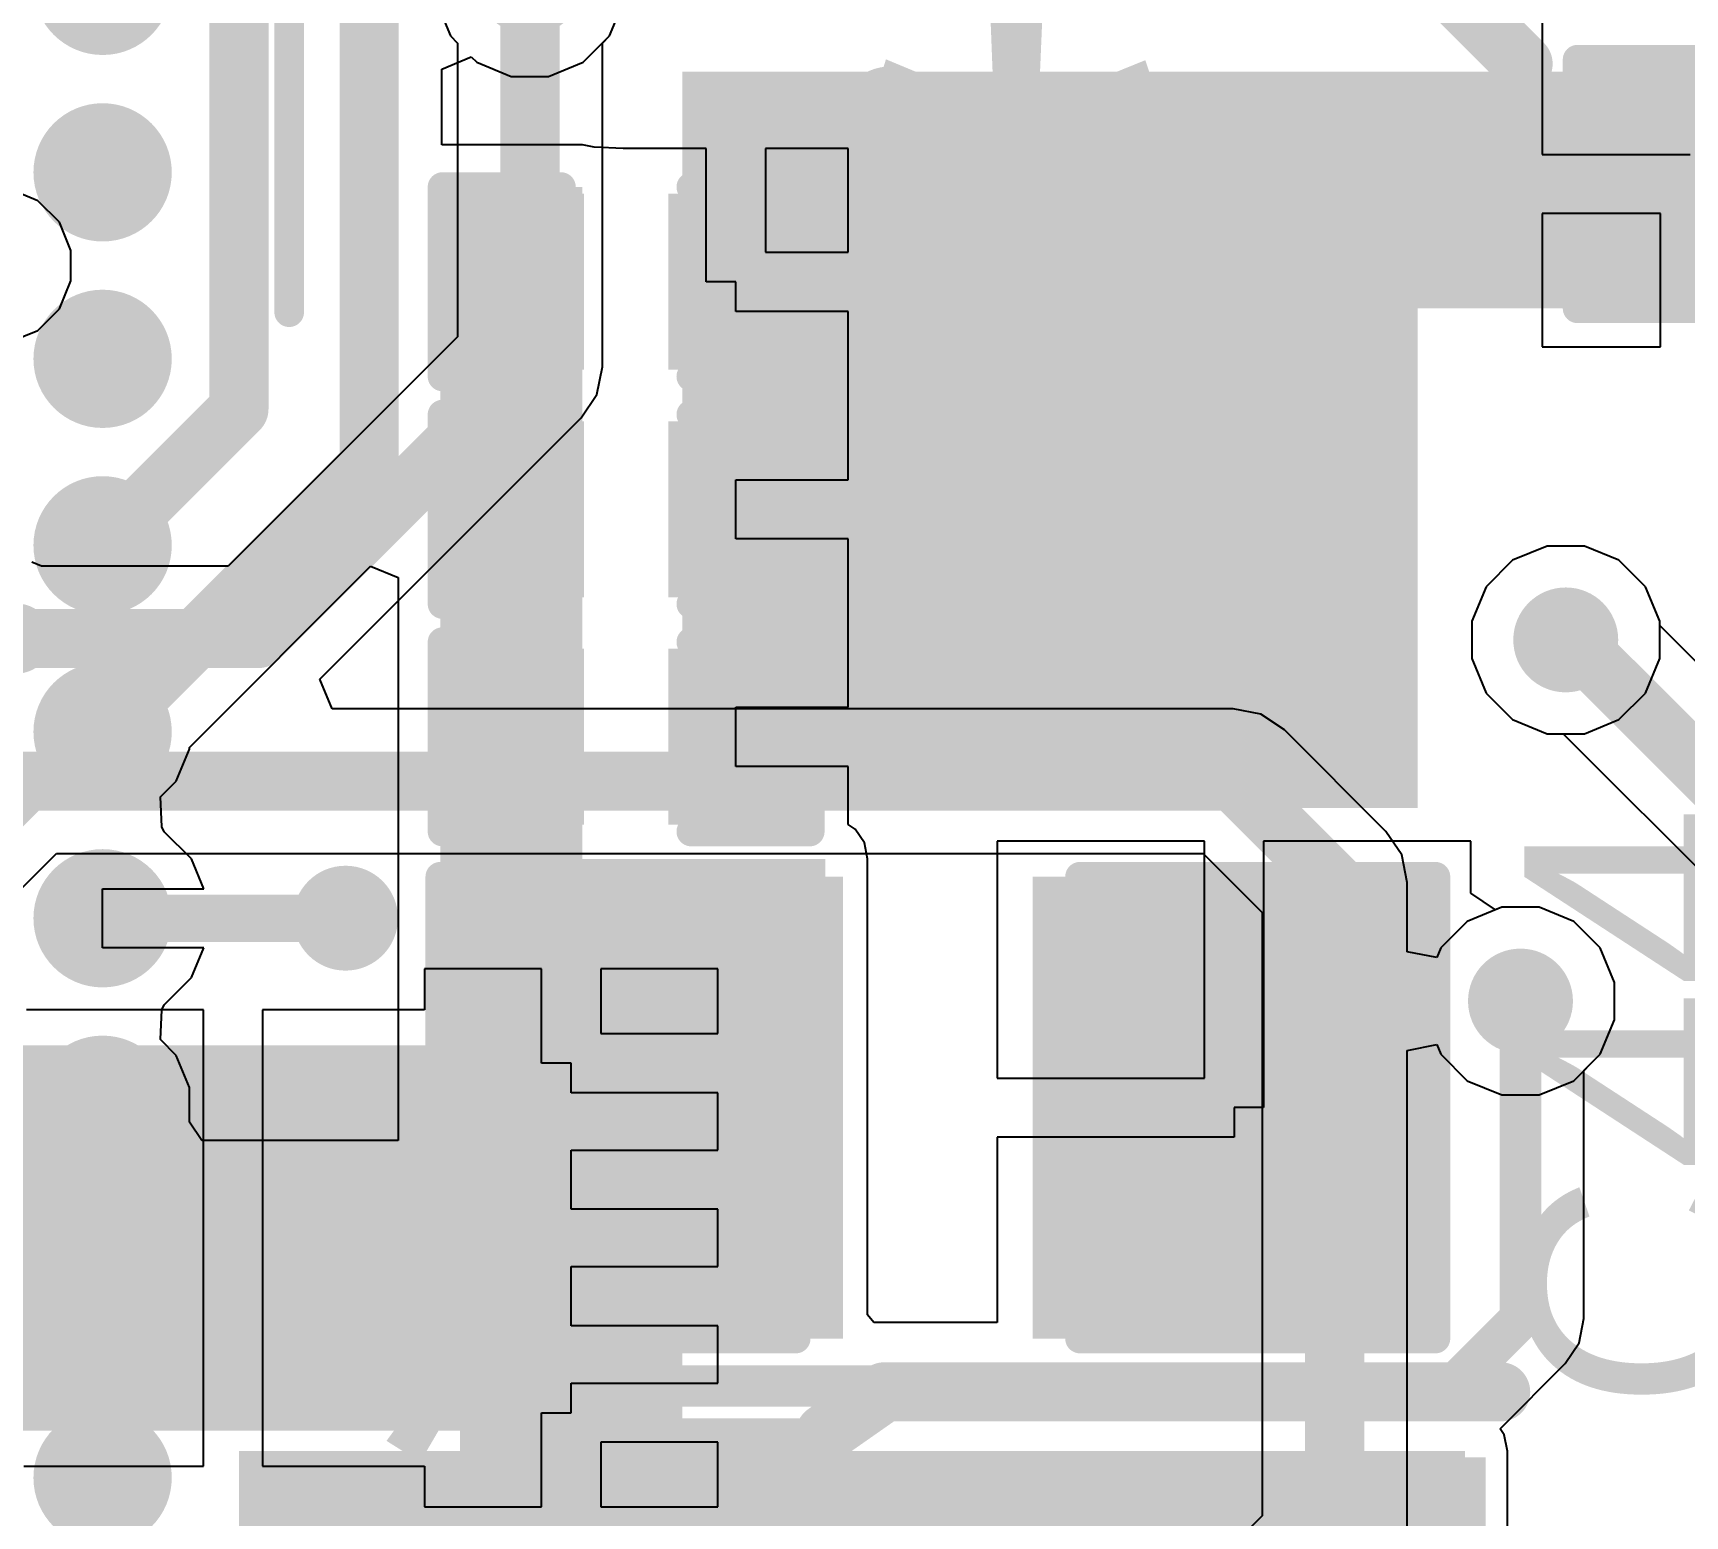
# Model space of a CAD drawing. Header units: millimetres. Extents: x -5.5 to 48.8, y -1.4 to 42.1.
# Drawn here: x 28.35 to 35.44, y 19.05 to 25.41 of the extents above; entities that cross this region are included whole.
import ezdxf

# ---------------------------------------------------------------- set-up
doc = ezdxf.new("R2010")
doc.units = ezdxf.units.MM
for name, color, linetype in [('BottomLayer', 5, 'Continuous'), ('BottomPaste', 16, 'Continuous'), ('BottomSolder', 6, 'Continuous'), ('TopLayer', 1, 'Continuous'), ('TopOverlay', 2, 'Continuous'), ('TopPaste', 8, 'Continuous'), ('TopSolder', 216, 'Continuous'), ('ViaHoleLayer', 16, 'Continuous')]:
    doc.layers.add(name, color=color, linetype=linetype)
doc.styles.add('Arial', font='', dxfattribs={"height": 0.2})
doc.styles.get('Arial').set_extended_font_data('Arial')

# ---------------------------------------------------------------- blocks, each defined once
blk = doc.blocks.new('SMA_3')
at = {"layer": 'TopLayer'}
for points in [[(-3.25, 0.85), (-0.75, 0.85), (-0.75, -0.85), (-3.25, -0.85)], [(0.75, 0.85), (3.25, 0.85), (3.25, -0.85), (0.75, -0.85)]]:
    blk.add_hatch(color=1, dxfattribs=at).paths.add_polyline_path(points)
at = {"layer": 'TopOverlay'}
for points in [[(-4.445, -1.4216), (-3.278, -1.4216), (-3.278, 1.4219), (-4.445, 1.4219)], [(-3.3, 0.924), (-2.596, 0.924), (-2.596, 1.4219), (-3.3, 1.4219)], [(-3.3, -1.4219), (-2.596, -1.4219), (-2.596, -0.924), (-3.3, -0.924)]]:
    blk.add_hatch(color=2, dxfattribs=at).paths.add_polyline_path(points)
at = {"layer": 'TopPaste'}
for points in [[(-3.25, 0.85), (-0.75, 0.85), (-0.75, -0.85), (-3.25, -0.85)], [(0.75, 0.85), (3.25, 0.85), (3.25, -0.85), (0.75, -0.85)]]:
    blk.add_hatch(color=8, dxfattribs=at).paths.add_polyline_path(points)
at = {"layer": 'TopSolder'}
for points in [[(-3.3516, 0.9516), (-0.6484, 0.9516), (-0.6484, -0.9516), (-3.3516, -0.9516)], [(0.6484, 0.9516), (3.3516, 0.9516), (3.3516, -0.9516), (0.6484, -0.9516)]]:
    blk.add_hatch(color=216, dxfattribs=at).paths.add_polyline_path(points)
at = {"layer": 'TopOverlay', "const_width": 0.127}
for points in [[(-2.6581, 1.3577), (2.0612, 1.3577)], [(2.0612, 1.3577), (2.0612, 1.0122)], [(2.0612, -1.0122), (2.0612, -1.3577)], [(-2.6581, -1.3577), (2.0612, -1.3577)]]:
    blk.add_lwpolyline(points, dxfattribs=at)
at = {"layer": 'TopOverlay', "const_width": 0.0635}
for points in [[(-2.6899, 1.3577, 1), (-2.6264, 1.3577, 1)], [(2.0295, 1.3577, 1), (2.093, 1.3577, 1)], [(2.0295, 1.3577, 1), (2.093, 1.3577, 1)], [(2.0295, 1.0122, 1), (2.093, 1.0122, 1)], [(2.0295, -1.0122, 1), (2.093, -1.0122, 1)], [(-2.6899, -1.3577, 1), (-2.6264, -1.3577, 1)], [(2.0295, -1.3577, 1), (2.093, -1.3577, 1)], [(2.0295, -1.3577, 1), (2.093, -1.3577, 1)]]:
    blk.add_lwpolyline(points, format="xyb", close=True, dxfattribs=at)
blk = doc.blocks.new('DFN_8_EP_2_3__B_28')
at = {"layer": 'BottomLayer'}
for points in [[(-1.825, 0.9), (-1.075, 0.9), (-1.075, 0.6), (-1.825, 0.6)], [(1.075, 0.9), (1.825, 0.9), (1.825, 0.6), (1.075, 0.6)], [(-0.875, 0.725), (0.875, 0.725), (0.875, -0.725), (-0.875, -0.725)], [(-1.825, 0.4), (-1.075, 0.4), (-1.075, 0.1), (-1.825, 0.1)], [(1.075, 0.4), (1.825, 0.4), (1.825, 0.1), (1.075, 0.1)], [(-1.825, -0.1), (-1.075, -0.1), (-1.075, -0.4), (-1.825, -0.4)], [(1.075, -0.1), (1.825, -0.1), (1.825, -0.4), (1.075, -0.4)], [(-1.825, -0.6), (-1.075, -0.6), (-1.075, -0.9), (-1.825, -0.9)], [(1.075, -0.6), (1.825, -0.6), (1.825, -0.9), (1.075, -0.9)]]:
    blk.add_hatch(color=5, dxfattribs=at).paths.add_polyline_path(points)
at = {"layer": 'BottomPaste'}
for points in [[(-1.825, 0.9), (-1.075, 0.9), (-1.075, 0.6), (-1.825, 0.6)], [(1.075, 0.9), (1.825, 0.9), (1.825, 0.6), (1.075, 0.6)], [(-0.875, 0.725), (0.875, 0.725), (0.875, -0.725), (-0.875, -0.725)], [(-1.825, 0.4), (-1.075, 0.4), (-1.075, 0.1), (-1.825, 0.1)], [(1.075, 0.4), (1.825, 0.4), (1.825, 0.1), (1.075, 0.1)], [(-1.825, -0.1), (-1.075, -0.1), (-1.075, -0.4), (-1.825, -0.4)], [(1.075, -0.1), (1.825, -0.1), (1.825, -0.4), (1.075, -0.4)], [(-1.825, -0.6), (-1.075, -0.6), (-1.075, -0.9), (-1.825, -0.9)], [(1.075, -0.6), (1.825, -0.6), (1.825, -0.9), (1.075, -0.9)]]:
    blk.add_hatch(color=16, dxfattribs=at).paths.add_polyline_path(points)
at = {"layer": 'BottomSolder'}
for points in [[(-1.9266, 1.0016), (-0.9734, 1.0016), (-0.9734, 0.4984), (-1.9266, 0.4984)], [(0.9734, 1.0016), (1.9266, 1.0016), (1.9266, 0.4984), (0.9734, 0.4984)], [(-0.9766, 0.8266), (0.9766, 0.8266), (0.9766, -0.8266), (-0.9766, -0.8266)], [(-1.9266, 0.5016), (-0.9734, 0.5016), (-0.9734, -0.0016), (-1.9266, -0.0016)], [(0.9734, 0.5016), (1.9266, 0.5016), (1.9266, -0.0016), (0.9734, -0.0016)], [(-1.9266, 0.0016), (-0.9734, 0.0016), (-0.9734, -0.5016), (-1.9266, -0.5016)], [(0.9734, 0.0016), (1.9266, 0.0016), (1.9266, -0.5016), (0.9734, -0.5016)], [(-1.9266, -0.4984), (-0.9734, -0.4984), (-0.9734, -1.0016), (-1.9266, -1.0016)], [(0.9734, -0.4984), (1.9266, -0.4984), (1.9266, -1.0016), (0.9734, -1.0016)]]:
    blk.add_hatch(color=6, dxfattribs=at).paths.add_polyline_path(points)
blk = doc.blocks.new('196_LFBGA__12_12__41')
at = {"layer": 'TopLayer'}
h = blk.add_hatch(color=1, dxfattribs=at)
edge = h.paths.add_edge_path()
edge.add_arc((5.2, 3.6), 0.195, 0, 360)
h = blk.add_hatch(color=1, dxfattribs=at)
edge = h.paths.add_edge_path()
edge.add_arc((5.2, 2.8), 0.195, 0, 360)
h = blk.add_hatch(color=1, dxfattribs=at)
edge = h.paths.add_edge_path()
edge.add_arc((5.2, 2), 0.195, 0, 360)
h = blk.add_hatch(color=1, dxfattribs=at)
edge = h.paths.add_edge_path()
edge.add_arc((5.2, 1.2), 0.195, 0, 360)
h = blk.add_hatch(color=1, dxfattribs=at)
edge = h.paths.add_edge_path()
edge.add_arc((5.2, 0.4), 0.195, 0, 360)
h = blk.add_hatch(color=1, dxfattribs=at)
edge = h.paths.add_edge_path()
edge.add_arc((5.2, -0.4), 0.195, 0, 360)
h = blk.add_hatch(color=1, dxfattribs=at)
edge = h.paths.add_edge_path()
edge.add_arc((5.2, -1.2), 0.195, 0, 360)
h = blk.add_hatch(color=1, dxfattribs=at)
edge = h.paths.add_edge_path()
edge.add_arc((5.2, -2), 0.195, 0, 360)
at = {"layer": 'TopPaste'}
h = blk.add_hatch(color=8, dxfattribs=at)
edge = h.paths.add_edge_path()
edge.add_arc((5.2, 3.6), 0.195, 0, 360)
h = blk.add_hatch(color=8, dxfattribs=at)
edge = h.paths.add_edge_path()
edge.add_arc((5.2, 2.8), 0.195, 0, 360)
h = blk.add_hatch(color=8, dxfattribs=at)
edge = h.paths.add_edge_path()
edge.add_arc((5.2, 2), 0.195, 0, 360)
h = blk.add_hatch(color=8, dxfattribs=at)
edge = h.paths.add_edge_path()
edge.add_arc((5.2, 1.2), 0.195, 0, 360)
h = blk.add_hatch(color=8, dxfattribs=at)
edge = h.paths.add_edge_path()
edge.add_arc((5.2, 0.4), 0.195, 0, 360)
h = blk.add_hatch(color=8, dxfattribs=at)
edge = h.paths.add_edge_path()
edge.add_arc((5.2, -0.4), 0.195, 0, 360)
h = blk.add_hatch(color=8, dxfattribs=at)
edge = h.paths.add_edge_path()
edge.add_arc((5.2, -1.2), 0.195, 0, 360)
h = blk.add_hatch(color=8, dxfattribs=at)
edge = h.paths.add_edge_path()
edge.add_arc((5.2, -2), 0.195, 0, 360)
at = {"layer": 'TopSolder'}
h = blk.add_hatch(color=216, dxfattribs=at)
edge = h.paths.add_edge_path()
edge.add_arc((5.2, 4.4), 0.2966, 0, 360)
h = blk.add_hatch(color=216, dxfattribs=at)
edge = h.paths.add_edge_path()
edge.add_arc((5.2, 3.6), 0.2966, 0, 360)
h = blk.add_hatch(color=216, dxfattribs=at)
edge = h.paths.add_edge_path()
edge.add_arc((5.2, 2.8), 0.2966, 0, 360)
h = blk.add_hatch(color=216, dxfattribs=at)
edge = h.paths.add_edge_path()
edge.add_arc((5.2, 2), 0.2966, 0, 360)
h = blk.add_hatch(color=216, dxfattribs=at)
edge = h.paths.add_edge_path()
edge.add_arc((5.2, 1.2), 0.2966, 0, 360)
h = blk.add_hatch(color=216, dxfattribs=at)
edge = h.paths.add_edge_path()
edge.add_arc((5.2, 0.4), 0.2966, 0, 360)
h = blk.add_hatch(color=216, dxfattribs=at)
edge = h.paths.add_edge_path()
edge.add_arc((5.2, -0.4), 0.2966, 0, 360)
h = blk.add_hatch(color=216, dxfattribs=at)
edge = h.paths.add_edge_path()
edge.add_arc((5.2, -1.2), 0.2966, 0, 360)
h = blk.add_hatch(color=216, dxfattribs=at)
edge = h.paths.add_edge_path()
edge.add_arc((5.2, -2), 0.2966, 0, 360)
at = {"layer": 'TopOverlay', "const_width": 0.127}
blk.add_lwpolyline([(6, 3), (6, 6)], dxfattribs=at)
at = {"layer": 'TopOverlay', "const_width": 0.0635}
blk.add_lwpolyline([(5.9683, 3, 1), (6.0318, 3, 1)], format="xyb", close=True, dxfattribs=at)
blk = doc.blocks.new('C___0603_70')
at = {"layer": 'TopLayer'}
for points in [[(-0.381, 0.4445), (-0.381, -0.4445), (-1.143, -0.4445), (-1.143, 0.4445)], [(1.143, 0.4445), (1.143, -0.4445), (0.381, -0.4445), (0.381, 0.4445)]]:
    blk.add_hatch(color=1, dxfattribs=at).paths.add_polyline_path(points)
at = {"layer": 'TopPaste'}
for points in [[(-0.381, 0.4445), (-0.381, -0.4445), (-1.143, -0.4445), (-1.143, 0.4445)], [(1.143, 0.4445), (1.143, -0.4445), (0.381, -0.4445), (0.381, 0.4445)]]:
    blk.add_hatch(color=8, dxfattribs=at).paths.add_polyline_path(points)
at = {"layer": 'TopSolder'}
for points in [[(-0.321, 0.5045), (-0.321, -0.5045), (-1.203, -0.5045), (-1.203, 0.5045)], [(1.203, 0.5045), (1.203, -0.5045), (0.321, -0.5045), (0.321, 0.5045)]]:
    blk.add_hatch(color=216, dxfattribs=at).paths.add_polyline_path(points)
at = {"layer": 'TopOverlay', "const_width": 0.127}
for points in [[(-1.2446, 0.5334), (-0.4572, 0.5334)], [(-1.2446, -0.5334), (-1.2446, 0.5334)], [(0.4572, 0.5334), (1.2446, 0.5334)], [(1.2446, -0.5334), (1.2446, 0.5334)], [(-1.2446, -0.5334), (-0.4572, -0.5334)], [(0.4572, -0.5334), (1.2446, -0.5334)]]:
    blk.add_lwpolyline(points, dxfattribs=at)
at = {"layer": 'TopOverlay', "const_width": 0.0635}
for points in [[(-1.2764, 0.5334, 1), (-1.2128, 0.5334, 1)], [(-1.2764, 0.5334, 1), (-1.2128, 0.5334, 1)], [(-0.4889, 0.5334, 1), (-0.4254, 0.5334, 1)], [(0.4254, 0.5334, 1), (0.4889, 0.5334, 1)], [(1.2128, 0.5334, 1), (1.2764, 0.5334, 1)], [(1.2128, 0.5334, 1), (1.2764, 0.5334, 1)], [(-1.2764, -0.5334, 1), (-1.2128, -0.5334, 1)], [(-1.2764, -0.5334, 1), (-1.2128, -0.5334, 1)], [(-0.4889, -0.5334, 1), (-0.4254, -0.5334, 1)], [(0.4254, -0.5334, 1), (0.4889, -0.5334, 1)], [(1.2128, -0.5334, 1), (1.2764, -0.5334, 1)], [(1.2128, -0.5334, 1), (1.2764, -0.5334, 1)]]:
    blk.add_lwpolyline(points, format="xyb", close=True, dxfattribs=at)
blk = doc.blocks.new('C___0603_91')
at = {"layer": 'TopLayer'}
for points in [[(-0.381, 0.4445), (-0.381, -0.4445), (-1.143, -0.4445), (-1.143, 0.4445)], [(1.143, 0.4445), (1.143, -0.4445), (0.381, -0.4445), (0.381, 0.4445)]]:
    blk.add_hatch(color=1, dxfattribs=at).paths.add_polyline_path(points)
at = {"layer": 'TopPaste'}
for points in [[(-0.381, 0.4445), (-0.381, -0.4445), (-1.143, -0.4445), (-1.143, 0.4445)], [(1.143, 0.4445), (1.143, -0.4445), (0.381, -0.4445), (0.381, 0.4445)]]:
    blk.add_hatch(color=8, dxfattribs=at).paths.add_polyline_path(points)
at = {"layer": 'TopSolder'}
for points in [[(-0.321, 0.5045), (-0.321, -0.5045), (-1.203, -0.5045), (-1.203, 0.5045)], [(1.203, 0.5045), (1.203, -0.5045), (0.321, -0.5045), (0.321, 0.5045)]]:
    blk.add_hatch(color=216, dxfattribs=at).paths.add_polyline_path(points)
at = {"layer": 'TopOverlay', "const_width": 0.127}
for points in [[(-1.2446, 0.5334), (-0.4572, 0.5334)], [(-1.2446, 0.5334), (-1.2446, -0.5334)], [(0.4572, 0.5334), (1.2446, 0.5334)], [(1.2446, 0.5334), (1.2446, -0.5334)], [(-1.2446, -0.5334), (-0.4572, -0.5334)], [(0.4572, -0.5334), (1.2446, -0.5334)]]:
    blk.add_lwpolyline(points, dxfattribs=at)
at = {"layer": 'TopOverlay', "const_width": 0.0635}
for points in [[(-1.2764, 0.5334, 1), (-1.2128, 0.5334, 1)], [(-1.2764, 0.5334, 1), (-1.2128, 0.5334, 1)], [(-0.4889, 0.5334, 1), (-0.4254, 0.5334, 1)], [(0.4254, 0.5334, 1), (0.4889, 0.5334, 1)], [(1.2128, 0.5334, 1), (1.2764, 0.5334, 1)], [(1.2128, 0.5334, 1), (1.2764, 0.5334, 1)], [(-1.2764, -0.5334, 1), (-1.2128, -0.5334, 1)], [(-1.2764, -0.5334, 1), (-1.2128, -0.5334, 1)], [(-0.4889, -0.5334, 1), (-0.4254, -0.5334, 1)], [(0.4254, -0.5334, 1), (0.4889, -0.5334, 1)], [(1.2128, -0.5334, 1), (1.2764, -0.5334, 1)], [(1.2128, -0.5334, 1), (1.2764, -0.5334, 1)]]:
    blk.add_lwpolyline(points, format="xyb", close=True, dxfattribs=at)
blk = doc.blocks.new('C___1206_94')
at = {"layer": 'TopLayer'}
for points in [[(-2.032, 0.889), (-0.508, 0.889), (-0.508, -0.889), (-2.032, -0.889)], [(0.508, 0.889), (2.032, 0.889), (2.032, -0.889), (0.508, -0.889)]]:
    blk.add_hatch(color=1, dxfattribs=at).paths.add_polyline_path(points)
at = {"layer": 'TopPaste'}
for points in [[(-2.032, 0.889), (-0.508, 0.889), (-0.508, -0.889), (-2.032, -0.889)], [(0.508, 0.889), (2.032, 0.889), (2.032, -0.889), (0.508, -0.889)]]:
    blk.add_hatch(color=8, dxfattribs=at).paths.add_polyline_path(points)
at = {"layer": 'TopSolder'}
for points in [[(-2.1336, 0.9906), (-0.4064, 0.9906), (-0.4064, -0.9906), (-2.1336, -0.9906)], [(0.4064, 0.9906), (2.1336, 0.9906), (2.1336, -0.9906), (0.4064, -0.9906)]]:
    blk.add_hatch(color=216, dxfattribs=at).paths.add_polyline_path(points)
at = {"layer": 'TopOverlay', "const_width": 0.127}
for points in [[(-0.6096, 0.9906), (-2.1336, 0.9906)], [(-2.1336, 0.9906), (-2.1336, -0.9906)], [(2.1336, 0.9906), (0.6096, 0.9906)], [(2.1336, 0.9906), (2.1336, -0.9906)], [(-0.6096, -0.9906), (-2.1336, -0.9906)], [(2.1336, -0.9906), (0.6096, -0.9906)]]:
    blk.add_lwpolyline(points, dxfattribs=at)
at = {"layer": 'TopOverlay', "const_width": 0.0635}
for points in [[(-2.16535, 0.9906, 1), (-2.10185, 0.9906, 1)], [(-2.16535, 0.9906, 1), (-2.10185, 0.9906, 1)], [(-0.64135, 0.9906, 1), (-0.57785, 0.9906, 1)], [(0.57785, 0.9906, 1), (0.64135, 0.9906, 1)], [(2.10185, 0.9906, 1), (2.16535, 0.9906, 1)], [(2.10185, 0.9906, 1), (2.16535, 0.9906, 1)], [(-2.16535, -0.9906, 1), (-2.10185, -0.9906, 1)], [(-2.16535, -0.9906, 1), (-2.10185, -0.9906, 1)], [(-0.64135, -0.9906, 1), (-0.57785, -0.9906, 1)], [(0.57785, -0.9906, 1), (0.64135, -0.9906, 1)], [(2.10185, -0.9906, 1), (2.16535, -0.9906, 1)], [(2.10185, -0.9906, 1), (2.16535, -0.9906, 1)]]:
    blk.add_lwpolyline(points, format="xyb", close=True, dxfattribs=at)
blk = doc.blocks.new('C___0402_97')
at = {"layer": 'TopLayer'}
for points in [[(-0.6985, -0.3175), (-0.6985, 0.3175), (-0.2413, 0.3175), (-0.2413, -0.3175)], [(0.2413, -0.3175), (0.2413, 0.3175), (0.6985, 0.3175), (0.6985, -0.3175)]]:
    blk.add_hatch(color=1, dxfattribs=at).paths.add_polyline_path(points)
at = {"layer": 'TopPaste'}
for points in [[(-0.6985, -0.3175), (-0.6985, 0.3175), (-0.2413, 0.3175), (-0.2413, -0.3175)], [(0.2413, -0.3175), (0.2413, 0.3175), (0.6985, 0.3175), (0.6985, -0.3175)]]:
    blk.add_hatch(color=8, dxfattribs=at).paths.add_polyline_path(points)
at = {"layer": 'TopSolder'}
for points in [[(-0.7585, -0.3775), (-0.7585, 0.3775), (-0.1813, 0.3775), (-0.1813, -0.3775)], [(0.1813, -0.3775), (0.1813, 0.3775), (0.7585, 0.3775), (0.7585, -0.3775)]]:
    blk.add_hatch(color=216, dxfattribs=at).paths.add_polyline_path(points)
at = {"layer": 'TopOverlay', "const_width": 0.127}
for points in [[(-0.7874, 0.4064), (-0.7874, -0.4064)], [(-0.2794, 0.4064), (-0.7874, 0.4064)], [(0.7874, 0.4064), (0.2794, 0.4064)], [(0.7874, 0.4064), (0.7874, -0.4064)], [(-0.2794, -0.4064), (-0.7874, -0.4064)], [(0.7874, -0.4064), (0.2794, -0.4064)]]:
    blk.add_lwpolyline(points, dxfattribs=at)
at = {"layer": 'TopOverlay', "const_width": 0.0635}
for points in [[(-0.8191, 0.4064, 1), (-0.7556, 0.4064, 1)], [(-0.8191, 0.4064, 1), (-0.7556, 0.4064, 1)], [(-0.3111, 0.4064, 1), (-0.2477, 0.4064, 1)], [(0.2477, 0.4064, 1), (0.3111, 0.4064, 1)], [(0.7556, 0.4064, 1), (0.8191, 0.4064, 1)], [(0.7556, 0.4064, 1), (0.8191, 0.4064, 1)], [(-0.8191, -0.4064, 1), (-0.7556, -0.4064, 1)], [(-0.8191, -0.4064, 1), (-0.7556, -0.4064, 1)], [(-0.3111, -0.4064, 1), (-0.2477, -0.4064, 1)], [(0.2477, -0.4064, 1), (0.3111, -0.4064, 1)], [(0.7556, -0.4064, 1), (0.8191, -0.4064, 1)], [(0.7556, -0.4064, 1), (0.8191, -0.4064, 1)]]:
    blk.add_lwpolyline(points, format="xyb", close=True, dxfattribs=at)
blk = doc.blocks.new('C___0402_98')
at = {"layer": 'TopLayer'}
for points in [[(-0.6985, -0.3175), (-0.6985, 0.3175), (-0.2413, 0.3175), (-0.2413, -0.3175)], [(0.2413, -0.3175), (0.2413, 0.3175), (0.6985, 0.3175), (0.6985, -0.3175)]]:
    blk.add_hatch(color=1, dxfattribs=at).paths.add_polyline_path(points)
at = {"layer": 'TopPaste'}
for points in [[(-0.6985, -0.3175), (-0.6985, 0.3175), (-0.2413, 0.3175), (-0.2413, -0.3175)], [(0.2413, -0.3175), (0.2413, 0.3175), (0.6985, 0.3175), (0.6985, -0.3175)]]:
    blk.add_hatch(color=8, dxfattribs=at).paths.add_polyline_path(points)
at = {"layer": 'TopSolder'}
for points in [[(-0.7585, -0.3775), (-0.7585, 0.3775), (-0.1813, 0.3775), (-0.1813, -0.3775)], [(0.1813, -0.3775), (0.1813, 0.3775), (0.7585, 0.3775), (0.7585, -0.3775)]]:
    blk.add_hatch(color=216, dxfattribs=at).paths.add_polyline_path(points)
at = {"layer": 'TopOverlay', "const_width": 0.127}
for points in [[(-0.7874, 0.4064), (-0.7874, -0.4064)], [(-0.2794, 0.4064), (-0.7874, 0.4064)], [(0.7874, 0.4064), (0.2794, 0.4064)], [(0.7874, 0.4064), (0.7874, -0.4064)], [(-0.2794, -0.4064), (-0.7874, -0.4064)], [(0.7874, -0.4064), (0.2794, -0.4064)]]:
    blk.add_lwpolyline(points, dxfattribs=at)
at = {"layer": 'TopOverlay', "const_width": 0.0635}
for points in [[(-0.8191, 0.4064, 1), (-0.7556, 0.4064, 1)], [(-0.8191, 0.4064, 1), (-0.7556, 0.4064, 1)], [(-0.3111, 0.4064, 1), (-0.2477, 0.4064, 1)], [(0.2477, 0.4064, 1), (0.3111, 0.4064, 1)], [(0.7556, 0.4064, 1), (0.8191, 0.4064, 1)], [(0.7556, 0.4064, 1), (0.8191, 0.4064, 1)], [(-0.8191, -0.4064, 1), (-0.7556, -0.4064, 1)], [(-0.8191, -0.4064, 1), (-0.7556, -0.4064, 1)], [(-0.3111, -0.4064, 1), (-0.2477, -0.4064, 1)], [(0.2477, -0.4064, 1), (0.3111, -0.4064, 1)], [(0.7556, -0.4064, 1), (0.8191, -0.4064, 1)], [(0.7556, -0.4064, 1), (0.8191, -0.4064, 1)]]:
    blk.add_lwpolyline(points, format="xyb", close=True, dxfattribs=at)
blk = doc.blocks.new('C___0402_99')
at = {"layer": 'TopLayer'}
for points in [[(-0.6985, -0.3175), (-0.6985, 0.3175), (-0.2413, 0.3175), (-0.2413, -0.3175)], [(0.2413, -0.3175), (0.2413, 0.3175), (0.6985, 0.3175), (0.6985, -0.3175)]]:
    blk.add_hatch(color=1, dxfattribs=at).paths.add_polyline_path(points)
at = {"layer": 'TopPaste'}
for points in [[(-0.6985, -0.3175), (-0.6985, 0.3175), (-0.2413, 0.3175), (-0.2413, -0.3175)], [(0.2413, -0.3175), (0.2413, 0.3175), (0.6985, 0.3175), (0.6985, -0.3175)]]:
    blk.add_hatch(color=8, dxfattribs=at).paths.add_polyline_path(points)
at = {"layer": 'TopSolder'}
for points in [[(-0.7585, -0.3775), (-0.7585, 0.3775), (-0.1813, 0.3775), (-0.1813, -0.3775)], [(0.1813, -0.3775), (0.1813, 0.3775), (0.7585, 0.3775), (0.7585, -0.3775)]]:
    blk.add_hatch(color=216, dxfattribs=at).paths.add_polyline_path(points)
at = {"layer": 'TopOverlay', "const_width": 0.127}
for points in [[(-0.7874, 0.4064), (-0.7874, -0.4064)], [(-0.2794, 0.4064), (-0.7874, 0.4064)], [(0.7874, 0.4064), (0.2794, 0.4064)], [(0.7874, 0.4064), (0.7874, -0.4064)], [(-0.2794, -0.4064), (-0.7874, -0.4064)], [(0.7874, -0.4064), (0.2794, -0.4064)]]:
    blk.add_lwpolyline(points, dxfattribs=at)
at = {"layer": 'TopOverlay', "const_width": 0.0635}
for points in [[(-0.8191, 0.4064, 1), (-0.7556, 0.4064, 1)], [(-0.8191, 0.4064, 1), (-0.7556, 0.4064, 1)], [(-0.3111, 0.4064, 1), (-0.2477, 0.4064, 1)], [(0.2477, 0.4064, 1), (0.3111, 0.4064, 1)], [(0.7556, 0.4064, 1), (0.8191, 0.4064, 1)], [(0.7556, 0.4064, 1), (0.8191, 0.4064, 1)], [(-0.8191, -0.4064, 1), (-0.7556, -0.4064, 1)], [(-0.8191, -0.4064, 1), (-0.7556, -0.4064, 1)], [(-0.3111, -0.4064, 1), (-0.2477, -0.4064, 1)], [(0.2477, -0.4064, 1), (0.3111, -0.4064, 1)], [(0.7556, -0.4064, 1), (0.8191, -0.4064, 1)], [(0.7556, -0.4064, 1), (0.8191, -0.4064, 1)]]:
    blk.add_lwpolyline(points, format="xyb", close=True, dxfattribs=at)

msp = doc.modelspace()

# ---------------------------------------------------------------- hatches: boundary and pattern name
at = {"layer": 'BottomLayer'}
h = msp.add_hatch(color=5, dxfattribs=at)
edge = h.paths.add_edge_path()
edge.add_arc((30.4836, 25.6286), 0.225, 0, 360)
h = msp.add_hatch(color=5, dxfattribs=at)
edge = h.paths.add_edge_path()
edge.add_arc((32.0294, 25.0444), 0.225, 0, 360)
h = msp.add_hatch(color=5, dxfattribs=at)
edge = h.paths.add_edge_path()
edge.add_arc((34.6202, 24.6888), 0.225, 0, 360)
h = msp.add_hatch(color=5, dxfattribs=at)
edge = h.paths.add_edge_path()
edge.add_arc((32.9946, 23.9014), 0.225, 0, 360)
h = msp.add_hatch(color=5, dxfattribs=at)
edge = h.paths.add_edge_path()
edge.add_arc((34.925, 22.8092), 0.225, 0, 360)
h = msp.add_hatch(color=5, dxfattribs=at)
edge = h.paths.add_edge_path()
edge.add_arc((28.2827, 22.815), 0.15, 0, 360)
h = msp.add_hatch(color=5, dxfattribs=at)
edge = h.paths.add_edge_path()
edge.add_arc((29.6926, 21.6154), 0.225, 0, 360)
h = msp.add_hatch(color=5, dxfattribs=at)
edge = h.paths.add_edge_path()
edge.add_arc((34.7309, 21.2598), 0.225, 0, 360)
at = {"layer": 'TopLayer'}
h = msp.add_hatch(color=1, dxfattribs=at)
edge = h.paths.add_edge_path()
edge.add_arc((30.4836, 25.6286), 0.225, 0, 360)
for points in [[(31.1372, 22.0886), (34.29, 22.0886), (34.29, 25.2476), (31.1372, 25.2476)], [(32.6644, 24.2316), (35.9664, 24.2316), (35.9664, 25.2476), (32.6644, 25.2476)], [(32.6898, 22.2758), (34.29, 22.2758), (34.29, 24.8158), (32.6898, 24.8158)], [(30.099, 19.939), (30.7086, 19.939), (30.7086, 24.752), (30.099, 24.752)], [(31.75, 21.8694), (30.099, 21.8694), (30.099, 19.9136), (31.75, 19.9136)], [(29.2354, 18.3134), (34.4932, 18.3134), (34.4932, 19.3294), (29.2354, 19.3294)], [(32.6136, 16.6878), (34.4932, 16.6878), (34.4932, 19.3294), (32.6136, 19.3294)]]:
    msp.add_hatch(color=1, dxfattribs=at).paths.add_polyline_path(points)
h = msp.add_hatch(color=1, dxfattribs=at)
edge = h.paths.add_edge_path()
edge.add_arc((32.0294, 25.0444), 0.225, 0, 360)
h = msp.add_hatch(color=1, dxfattribs=at)
edge = h.paths.add_edge_path()
edge.add_arc((34.6202, 24.6888), 0.225, 0, 360)
h = msp.add_hatch(color=1, dxfattribs=at)
edge = h.paths.add_edge_path()
edge.add_arc((32.9946, 23.9014), 0.225, 0, 360)
h = msp.add_hatch(color=1, dxfattribs=at)
edge = h.paths.add_edge_path()
edge.add_arc((34.925, 22.8092), 0.225, 0, 360)
h = msp.add_hatch(color=1, dxfattribs=at)
edge = h.paths.add_edge_path()
edge.add_arc((28.2827, 22.815), 0.15, 0, 360)
h = msp.add_hatch(color=1, dxfattribs=at)
edge = h.paths.add_edge_path()
edge.add_arc((29.6926, 21.6154), 0.225, 0, 360)
h = msp.add_hatch(color=1, dxfattribs=at)
edge = h.paths.add_edge_path()
edge.add_arc((34.7309, 21.2598), 0.225, 0, 360)
at = {"layer": 'ViaHoleLayer'}
h = msp.add_hatch(color=16, dxfattribs=at)
edge = h.paths.add_edge_path()
edge.add_arc((32.0294, 25.0444), 0.1, 0, 360)
h = msp.add_hatch(color=16, dxfattribs=at)
edge = h.paths.add_edge_path()
edge.add_arc((34.6202, 24.6888), 0.1, 0, 360)
h = msp.add_hatch(color=16, dxfattribs=at)
edge = h.paths.add_edge_path()
edge.add_arc((32.9946, 23.9014), 0.1, 0, 360)
h = msp.add_hatch(color=16, dxfattribs=at)
edge = h.paths.add_edge_path()
edge.add_arc((28.2827, 22.815), 0.1, 0, 360)
h = msp.add_hatch(color=16, dxfattribs=at)
edge = h.paths.add_edge_path()
edge.add_arc((34.925, 22.8092), 0.1, 0, 360)
h = msp.add_hatch(color=16, dxfattribs=at)
edge = h.paths.add_edge_path()
edge.add_arc((29.6926, 21.6154), 0.1, 0, 360)
h = msp.add_hatch(color=16, dxfattribs=at)
edge = h.paths.add_edge_path()
edge.add_arc((34.7309, 21.2598), 0.1, 0, 360)

# ---------------------------------------------------------------- linework, layer by layer
at = {"layer": 'BottomLayer'}
for p, q in [((30.0808, 25.5485), (30.1421, 25.4004)), ((30.8251, 25.4004), (30.8864, 25.5485)), ((30.1421, 25.4004), (30.1728, 25.3697)), ((30.1728, 25.3697), (30.1728, 24.1099)), ((30.7944, 25.3697), (30.8251, 25.4004)), ((30.7944, 23.9812), (30.7944, 25.3697)), ((28.3733, 24.6929), (28.2528, 24.7428)), ((28.4655, 24.6007), (28.3733, 24.6929)), ((28.5154, 24.4802), (28.4655, 24.6007)), ((28.5154, 24.3498), (28.5154, 24.4802)), ((28.4655, 24.2293), (28.5154, 24.3498)), ((28.3733, 24.1371), (28.4655, 24.2293)), ((28.2528, 24.0872), (28.3733, 24.1371)), ((30.1728, 24.1099), (29.1887, 23.1258)), ((30.7707, 23.8623), (30.7944, 23.9812)), ((30.7033, 23.7615), (30.7707, 23.8623)), ((29.5829, 22.641), (30.7033, 23.7615)), ((34.8449, 23.212), (34.6968, 23.1507)), ((35.0051, 23.212), (34.8449, 23.212)), ((35.1532, 23.1507), (35.0051, 23.212)), ((28.389, 23.1258), (28.3479, 23.1428)), ((29.1887, 23.1258), (28.389, 23.1258)), ((34.6968, 23.1507), (34.5835, 23.0374)), ((35.2665, 23.0374), (35.1532, 23.1507)), ((34.5835, 23.0374), (34.5222, 22.8893)), ((35.3278, 22.8893), (35.2665, 23.0374)), ((34.5222, 22.8893), (34.5222, 22.7291)), ((35.3278, 22.8713), (35.3278, 22.8893)), ((36.4095, 21.7896), (35.3278, 22.8713)), ((34.5222, 22.7291), (34.5835, 22.581)), ((29.6355, 22.514), (29.5829, 22.641)), ((34.5835, 22.581), (34.6968, 22.4677)), ((33.499, 22.514), (29.6355, 22.514)), ((33.6179, 22.4903), (33.499, 22.514)), ((33.7187, 22.4229), (33.6179, 22.4903)), ((34.6968, 22.4677), (34.8449, 22.4064)), ((34.1541, 21.9875), (33.7187, 22.4229)), ((34.8449, 22.4064), (34.9137, 22.4064)), ((34.9137, 22.4064), (35.9954, 21.3247)), ((34.2215, 21.8867), (34.1541, 21.9875)), ((28.2738, 21.7129), (28.4533, 21.8924)), ((28.4533, 21.8924), (33.3703, 21.8924)), ((33.3703, 21.8924), (33.6236, 21.6391)), ((34.2452, 21.7678), (34.2215, 21.8867)), ((34.2452, 21.4716), (34.2452, 21.7678)), ((33.6236, 21.6391), (33.6236, 19.0517)), ((34.6508, 21.6626), (34.5027, 21.6013)), ((34.811, 21.6626), (34.6508, 21.6626)), ((34.9591, 21.6013), (34.811, 21.6626)), ((34.5027, 21.6013), (34.3894, 21.488)), ((35.0724, 21.488), (34.9591, 21.6013)), ((34.3722, 21.4463), (34.2452, 21.4716)), ((34.3894, 21.488), (34.3722, 21.4463)), ((35.1337, 21.3399), (35.0724, 21.488)), ((30.533, 21.3978), (30.031, 21.3978)), ((30.031, 21.3978), (30.031, 21.2228)), ((30.533, 20.9938), (30.533, 21.3978)), ((31.289, 21.3978), (30.787, 21.3978)), ((30.787, 21.3978), (30.787, 21.1208)), ((31.289, 21.1208), (31.289, 21.3978)), ((35.1337, 21.1797), (35.1337, 21.3399)), ((29.083, 21.2228), (28.3245, 21.2228)), ((29.083, 20.2438), (29.083, 21.2228)), ((30.031, 21.2228), (29.337, 21.2228)), ((29.337, 21.2228), (29.337, 20.2438)), ((30.787, 21.1208), (31.289, 21.1208)), ((35.0724, 21.0316), (35.1337, 21.1797)), ((34.2452, 21.048), (34.3722, 21.0733)), ((34.2452, 18.923), (34.2452, 21.048)), ((34.3722, 21.0733), (34.3894, 21.0316)), ((30.66, 20.9938), (30.533, 20.9938)), ((30.66, 20.8668), (30.66, 20.9938)), ((34.3894, 21.0316), (34.5027, 20.9183)), ((34.9591, 20.9183), (35.0724, 21.0316)), ((34.5027, 20.9183), (34.6508, 20.857)), ((34.811, 20.857), (34.9591, 20.9183)), ((31.289, 20.8668), (30.66, 20.8668)), ((31.289, 20.6208), (31.289, 20.8668)), ((34.6508, 20.857), (34.811, 20.857)), ((30.66, 20.3668), (30.66, 20.6208)), ((30.66, 20.6208), (31.289, 20.6208)), ((31.289, 20.3668), (30.66, 20.3668)), ((31.289, 20.1208), (31.289, 20.3668)), ((29.083, 19.2648), (29.083, 20.2438)), ((29.337, 20.2438), (29.337, 19.2648)), ((30.66, 19.8668), (30.66, 20.1208)), ((30.66, 20.1208), (31.289, 20.1208)), ((31.289, 19.8668), (30.66, 19.8668)), ((31.289, 19.6208), (31.289, 19.8668)), ((30.66, 19.4938), (30.66, 19.6208)), ((30.66, 19.6208), (31.289, 19.6208)), ((30.533, 19.0898), (30.533, 19.4938)), ((30.533, 19.4938), (30.66, 19.4938)), ((31.289, 19.3668), (30.787, 19.3668)), ((30.787, 19.3668), (30.787, 19.0898)), ((31.289, 19.0898), (31.289, 19.3668)), ((28.3128, 19.2648), (29.083, 19.2648)), ((29.337, 19.2648), (30.031, 19.2648)), ((30.031, 19.2648), (30.031, 19.0898)), ((30.031, 19.0898), (30.533, 19.0898)), ((30.787, 19.0898), (31.289, 19.0898)), ((33.6236, 19.0517), (33.1961, 18.6242))]:
    msp.add_line(p, q, dxfattribs=at)
for points, const_width in [([(30.4836, 23.9812), (30.4836, 25.6286)], 0.254), ([(29.3174, 22.815), (30.4836, 23.9812)], 0.254), ([(28.2827, 22.815), (29.3174, 22.815)], 0.254), ([(34.925, 22.8092), (34.9504, 22.8092)], 0.254), ([(34.9504, 22.8092), (36.3728, 21.3868)], 0.254), ([(27.963, 21.8416), (28.3246, 22.2032)], 0.254), ([(28.3246, 22.2032), (33.499, 22.2032)], 0.254), ([(33.499, 22.2032), (33.9344, 21.7678)], 0.254), ([(33.9344, 18.923), (33.9344, 21.7678)], 0.254), ([(27.76, 20.4938), (28.96, 20.4938)], 0.254), ([(28.96, 20.4938), (29.21, 20.2438)], 0.254), ([(29.558, 19.62), (29.7459, 19.7248)], 0.1524)]:
    msp.add_lwpolyline(points, dxfattribs=dict(at, const_width=const_width))
for points, const_width in [([(30.4201, 23.9812, 1), (30.5471, 23.9812, 1)], 0.127), ([(30.4201, 23.9812, 1), (30.5471, 23.9812, 1)], 0.127), ([(28.2192, 22.815, 1), (28.3462, 22.815, 1)], 0.127), ([(29.2539, 22.815, 1), (29.3809, 22.815, 1)], 0.127), ([(29.2539, 22.815, 1), (29.3809, 22.815, 1)], 0.127), ([(34.8615, 22.8092, 1), (34.9885, 22.8092, 1)], 0.127), ([(34.8869, 22.8092, 1), (35.0139, 22.8092, 1)], 0.127), ([(34.8869, 22.8092, 1), (35.0139, 22.8092, 1)], 0.127), ([(28.2611, 22.2032, 1), (28.3881, 22.2032, 1)], 0.127), ([(28.2611, 22.2032, 1), (28.3881, 22.2032, 1)], 0.127), ([(33.4355, 22.2032, 1), (33.5625, 22.2032, 1)], 0.127), ([(33.4355, 22.2032, 1), (33.5625, 22.2032, 1)], 0.127), ([(33.8709, 21.7678, 1), (33.9979, 21.7678, 1)], 0.127), ([(33.8709, 21.7678, 1), (33.9979, 21.7678, 1)], 0.127), ([(28.8965, 20.4938, 1), (29.0235, 20.4938, 1)], 0.127), ([(28.8965, 20.4938, 1), (29.0235, 20.4938, 1)], 0.127), ([(29.1465, 20.2438, 1), (29.2735, 20.2438, 1)], 0.127), ([(29.7078, 19.7248, 1), (29.784, 19.7248, 1)], 0.0762), ([(29.5199, 19.62, 1), (29.5961, 19.62, 1)], 0.0762)]:
    msp.add_lwpolyline(points, format="xyb", close=True, dxfattribs=dict(at, const_width=const_width))
at = {"layer": 'TopLayer'}
for p, q in [((30.8251, 25.4004), (30.8864, 25.5485)), ((34.8234, 25.4635), (34.8234, 24.892)), ((30.7118, 25.2871), (30.8251, 25.4004)), ((30.105, 25.258), (30.232, 25.3106)), ((30.232, 25.3106), (30.2554, 25.2871)), ((30.105, 24.9333), (30.105, 25.258)), ((30.2554, 25.2871), (30.4035, 25.2258)), ((30.4035, 25.2258), (30.5637, 25.2258)), ((30.5637, 25.2258), (30.7118, 25.2871)), ((30.7086, 24.9333), (30.105, 24.9333)), ((30.7588, 24.9233), (30.7086, 24.9333)), ((30.8832, 24.9171), (30.7588, 24.9233)), ((31.2388, 24.9171), (30.8832, 24.9171)), ((30.8832, 24.9171), (30.8832, 24.9171)), ((31.2388, 24.3456), (31.2388, 24.9171)), ((31.8484, 24.9171), (31.4928, 24.9171)), ((31.4928, 24.9171), (31.4928, 24.4726)), ((31.8484, 24.4726), (31.8484, 24.9171)), ((34.8234, 24.892), (35.4584, 24.892)), ((35.3314, 24.638), (34.8234, 24.638)), ((34.8234, 24.638), (34.8234, 24.0665)), ((35.3314, 24.0665), (35.3314, 24.638)), ((31.4928, 24.4726), (31.8484, 24.4726)), ((31.3658, 24.3456), (31.2388, 24.3456)), ((31.3658, 24.2186), (31.3658, 24.3456)), ((31.8484, 24.2186), (31.3658, 24.2186)), ((31.8484, 23.7741), (31.8484, 24.2186)), ((34.8234, 24.0665), (35.3314, 24.0665)), ((31.8484, 23.4965), (31.8484, 23.7741)), ((31.3658, 23.2425), (31.3658, 23.4965)), ((31.3658, 23.4965), (31.8484, 23.4965)), ((31.8484, 23.2425), (31.3658, 23.2425)), ((31.8484, 22.798), (31.8484, 23.2425)), ((34.8449, 23.212), (34.6968, 23.1507)), ((35.0051, 23.212), (34.8449, 23.212)), ((35.1532, 23.1507), (35.0051, 23.212)), ((29.0238, 22.3483), (29.8004, 23.1249)), ((29.8004, 23.1249), (29.9177, 23.0763)), ((34.6968, 23.1507), (34.5835, 23.0374)), ((35.2665, 23.0374), (35.1532, 23.1507)), ((29.9177, 23.0763), (29.9177, 21.8694)), ((34.5835, 23.0374), (34.5222, 22.8893)), ((35.3278, 22.8893), (35.2665, 23.0374)), ((34.5222, 22.8893), (34.5222, 22.7291)), ((35.3278, 22.7291), (35.3278, 22.8893)), ((31.8484, 22.5204), (31.8484, 22.798)), ((34.5222, 22.7291), (34.5835, 22.581)), ((35.2665, 22.581), (35.3278, 22.7291)), ((34.5835, 22.581), (34.6968, 22.4677)), ((35.1532, 22.4677), (35.2665, 22.581)), ((31.3658, 22.2664), (31.3658, 22.5204)), ((31.3658, 22.5204), (31.8484, 22.5204)), ((34.6968, 22.4677), (34.8449, 22.4064)), ((35.0051, 22.4064), (35.1532, 22.4677)), ((34.8449, 22.4064), (35.0051, 22.4064)), ((28.967, 22.2038), (29.0238, 22.3408)), ((29.0238, 22.3408), (29.0238, 22.3483)), ((31.8484, 22.2664), (31.3658, 22.2664)), ((31.8484, 22.0175), (31.8484, 22.2664)), ((28.899, 22.1357), (28.967, 22.2038)), ((28.9048, 22.0079), (28.899, 22.1357)), ((28.9151, 21.9859), (28.9048, 22.0079)), ((29.0316, 21.8693), (28.9151, 21.9859)), ((31.8782, 21.9976), (31.8484, 22.0175)), ((31.9175, 21.9388), (31.8782, 21.9976)), ((31.9313, 21.8694), (31.9175, 21.9388)), ((33.3756, 21.9456), (32.4866, 21.9456)), ((32.4866, 21.9456), (32.4866, 20.9296)), ((33.3756, 20.9296), (33.3756, 21.9456)), ((34.5186, 21.9456), (33.6296, 21.9456)), ((33.6296, 21.9456), (33.6296, 20.8026)), ((34.5186, 21.7221), (34.5186, 21.9456)), ((29.0844, 21.742), (29.0316, 21.8693)), ((29.9177, 21.8694), (29.9177, 20.661)), ((31.9313, 19.9136), (31.9313, 21.8694)), ((28.651, 21.488), (28.651, 21.742)), ((28.651, 21.742), (29.0844, 21.742)), ((34.6242, 21.6516), (34.5186, 21.7221)), ((34.6508, 21.6626), (34.6242, 21.6516)), ((34.811, 21.6626), (34.6508, 21.6626)), ((34.9591, 21.6013), (34.811, 21.6626)), ((35.0724, 21.488), (34.9591, 21.6013)), ((29.0844, 21.488), (28.651, 21.488)), ((29.0316, 21.3607), (29.0844, 21.488)), ((35.1337, 21.3399), (35.0724, 21.488)), ((28.9151, 21.2441), (29.0316, 21.3607)), ((35.1337, 21.1797), (35.1337, 21.3399)), ((28.899, 21.0943), (28.9048, 21.2221)), ((28.9048, 21.2221), (28.9151, 21.2441)), ((35.0724, 21.0316), (35.1337, 21.1797)), ((28.967, 21.0262), (28.899, 21.0943)), ((29.0238, 20.8892), (28.967, 21.0262)), ((35.0028, 20.9621), (35.0724, 21.0316)), ((32.4866, 20.9296), (33.3756, 20.9296)), ((35.0028, 19.8976), (35.0028, 20.9621)), ((29.0238, 20.7409), (29.0238, 20.8892)), ((33.6296, 20.8026), (33.5026, 20.8026)), ((33.5026, 20.8026), (33.5026, 20.6756)), ((29.0771, 20.661), (29.0238, 20.7409)), ((29.9177, 20.661), (29.0771, 20.661)), ((33.5026, 20.6756), (32.4866, 20.6756)), ((32.4866, 20.6756), (32.4866, 19.8807)), ((31.9583, 19.8807), (31.9313, 19.9136)), ((32.4866, 19.8807), (31.9583, 19.8807)), ((34.9821, 19.7935), (35.0028, 19.8975)), ((35.0028, 19.8975), (35.0028, 19.8976)), ((34.9232, 19.7053), (34.9821, 19.7935)), ((34.6431, 19.4251), (34.9232, 19.7053)), ((34.9232, 19.7053), (34.9232, 19.7053)), ((34.6607, 19.3988), (34.6431, 19.4251)), ((34.6745, 19.3294), (34.6607, 19.3988)), ((34.6745, 16.6878), (34.6745, 19.3294))]:
    msp.add_line(p, q, dxfattribs=at)
for points, const_width in [([(29.7942, 23.5582), (29.7942, 26.543)], 0.254), ([(29.2354, 23.7994), (29.2354, 26.5004)], 0.254), ([(28.651, 23.215), (29.2354, 23.7994)], 0.254), ([(28.651, 22.415), (29.7942, 23.5582)], 0.254), ([(28.6512, 21.6152), (29.6924, 21.6152)], 0.2032), ([(28.651, 21.615), (28.6512, 21.6152)], 0.127), ([(29.6924, 21.6152), (29.6926, 21.6154)], 0.127), ([(34.7309, 19.8975), (34.7309, 21.2598)], 0.1778), ([(25.051, 20.415), (30.4375, 20.415)], 0.127), ([(34.4422, 19.6088), (34.7309, 19.8975)], 0.1778), ([(27.4572, 19.6088), (34.4422, 19.6088)], 0.1778)]:
    msp.add_lwpolyline(points, dxfattribs=dict(at, const_width=const_width))
for points, const_width in [([(29.1719, 23.7994, 1), (29.2989, 23.7994, 1)], 0.127), ([(29.1719, 23.7994, 1), (29.2989, 23.7994, 1)], 0.127), ([(29.7307, 23.5582, 1), (29.8577, 23.5582, 1)], 0.127), ([(29.7307, 23.5582, 1), (29.8577, 23.5582, 1)], 0.127), ([(28.5875, 23.215, 1), (28.7145, 23.215, 1)], 0.127), ([(28.5875, 22.415, 1), (28.7145, 22.415, 1)], 0.127), ([(28.6004, 21.6152, 1), (28.702, 21.6152, 1)], 0.1016), ([(28.6192, 21.615, 1), (28.6827, 21.615, 1)], 0.0635), ([(28.6195, 21.6152, 1), (28.683, 21.6152, 1)], 0.0635), ([(29.6416, 21.6152, 1), (29.7432, 21.6152, 1)], 0.1016), ([(29.6606, 21.6152, 1), (29.7241, 21.6152, 1)], 0.0635), ([(29.6608, 21.6154, 1), (29.7244, 21.6154, 1)], 0.0635), ([(34.6865, 21.2598, 1), (34.7754, 21.2598, 1)], 0.0889), ([(30.4058, 20.415, 1), (30.4693, 20.415, 1)], 0.0635), ([(34.6865, 19.8975, 1), (34.7754, 19.8975, 1)], 0.0889), ([(34.6865, 19.8975, 1), (34.7754, 19.8975, 1)], 0.0889), ([(34.3977, 19.6088, 1), (34.4866, 19.6088, 1)], 0.0889), ([(34.3977, 19.6088, 1), (34.4866, 19.6088, 1)], 0.0889)]:
    msp.add_lwpolyline(points, format="xyb", close=True, dxfattribs=dict(at, const_width=const_width))
at = {"layer": 'TopOverlay', "const_width": 0.254}
for points in [[(34.2148, 25.8074), (34.7418, 25.2804)], [(31.75, 19.4056), (32.004, 19.5834)], [(32.004, 19.5834), (34.6456, 19.5834)]]:
    msp.add_lwpolyline(points, dxfattribs=at)
at = {"layer": 'TopOverlay', "const_width": 0.127}
for points in [[(34.6783, 25.2804, 1), (34.8053, 25.2804, 1)], [(31.9405, 19.5834, 1), (32.0675, 19.5834, 1)], [(31.9405, 19.5834, 1), (32.0675, 19.5834, 1)], [(34.5821, 19.5834, 1), (34.7091, 19.5834, 1)], [(31.6865, 19.4056, 1), (31.8135, 19.4056, 1)]]:
    msp.add_lwpolyline(points, format="xyb", close=True, dxfattribs=at)

# ---------------------------------------------------------------- block references
for name, p in [('196_LFBGA__12_12__41', (23.451, 21.215)), ('C___0603_70', (36.2204, 24.765))]:
    msp.add_blockref(name, p)
for name, p, rotation in [('C___0402_99', (30.8959, 24.3456), 180), ('C___0402_98', (30.8959, 23.3695), 180), ('C___0402_97', (30.8959, 22.3934), 180), ('C___1206_94', (32.2326, 20.8026), 180), ('DFN_8_EP_2_3__B_28', (29.21, 20.2438), 180), ('C___0603_91', (31.2166, 18.161), 90), ('SMA_3', (33.6296, 15.9512), 90)]:
    msp.add_blockref(name, p, dxfattribs=dict(rotation=rotation))

# ---------------------------------------------------------------- texts
at = {"layer": 'TopOverlay', "style": 'Arial'}
for height, p in [(2.54, (31.875, 23.1024)), (2.54, (31.875, 22.1136)), (2.54, (31.875, 21.1248)), (1.778, (29.718, 18.409))]:
    msp.add_text('*', height=height, dxfattribs=at).set_placement(p)
for s, p in [('C41', (34.239, 22.0561)), ('C44', (35.763, 19.4992))]:
    msp.add_text(s, height=1.016, rotation=90, dxfattribs=at).set_placement(p)

doc.saveas('drawing.dxf')
